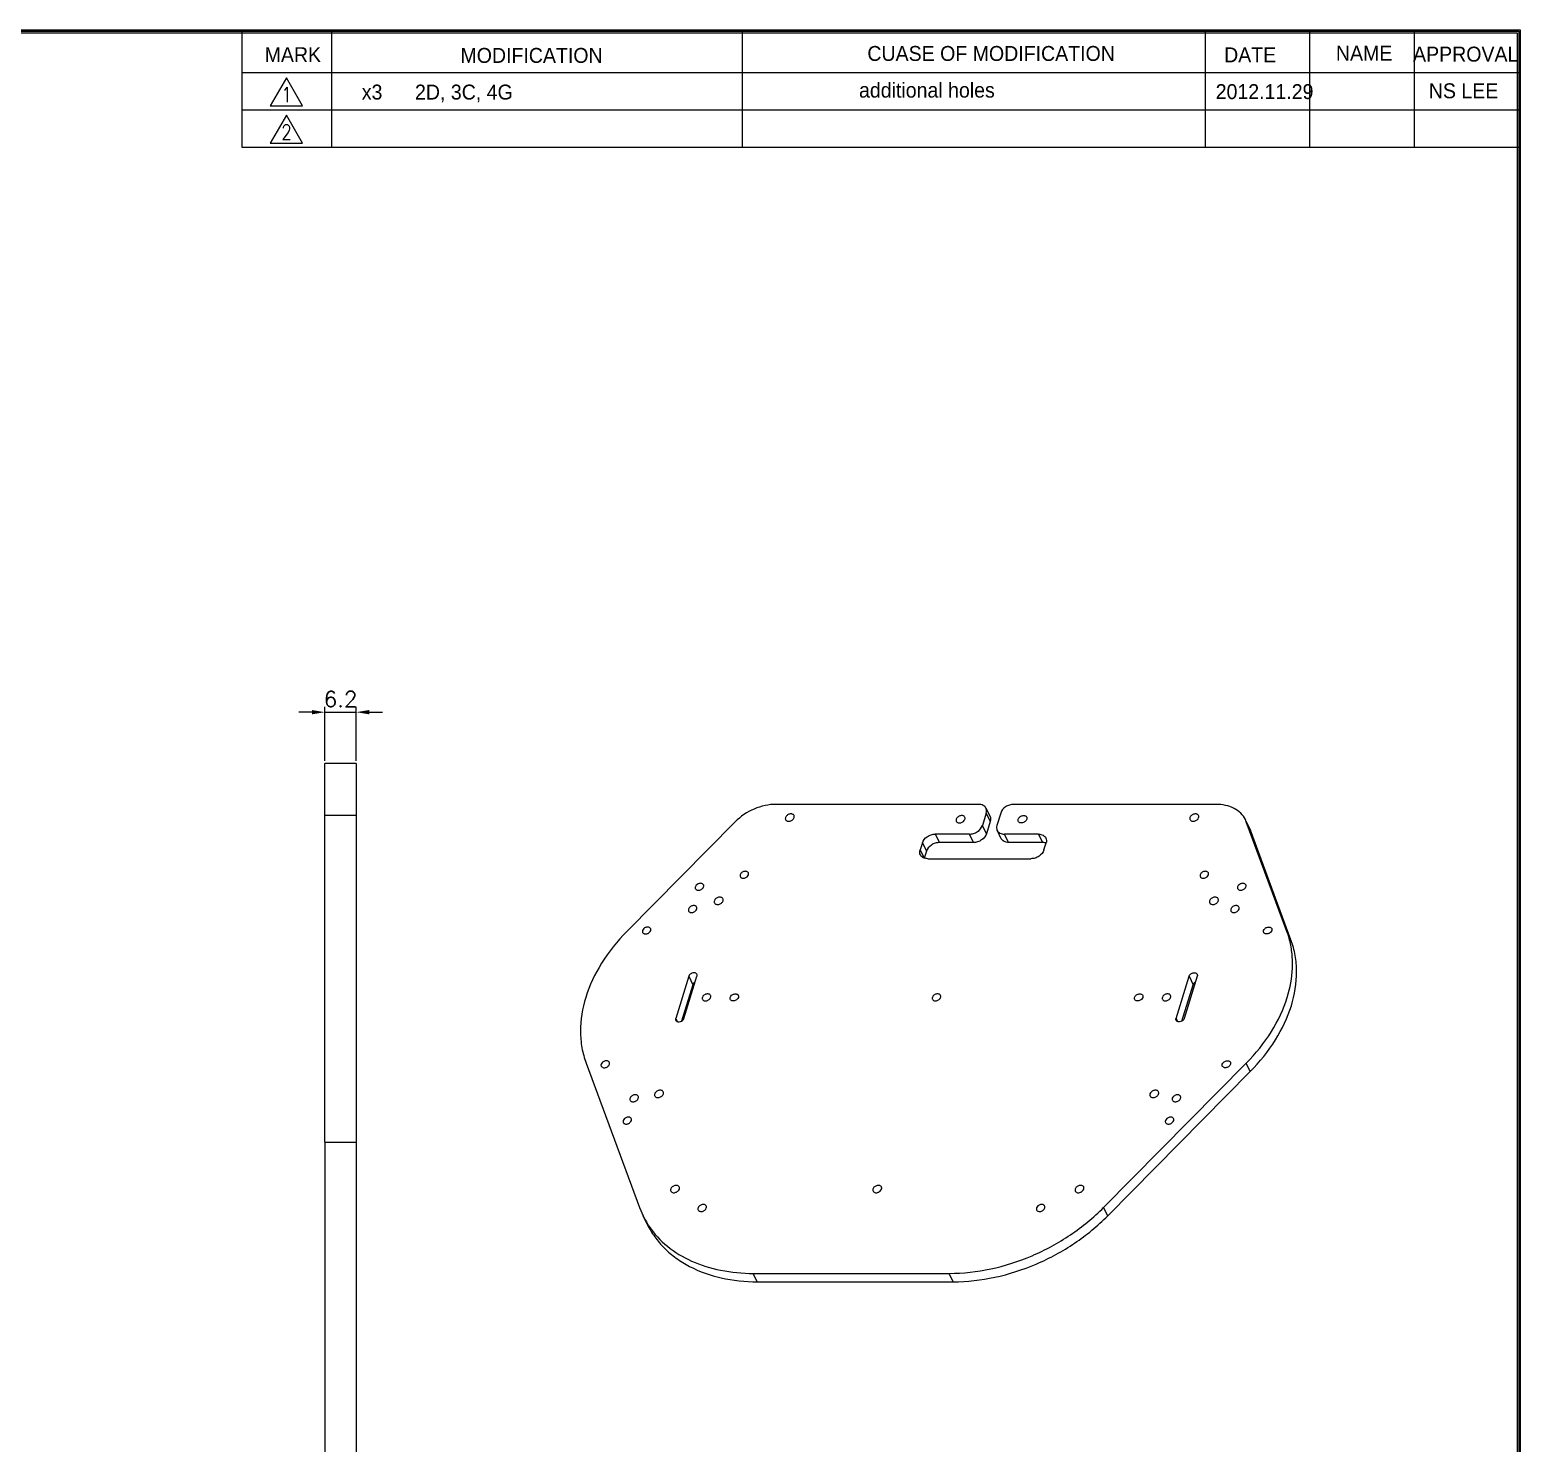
# Model space of a CAD drawing. Extents: x -656 to -102, y -687 to -309.
# Drawn here: x -301.5 to -102, y -498 to -308.7 of the extents above; entities that cross this region are included whole.
import ezdxf
from ezdxf.enums import TextEntityAlignment as Align

# ---------------------------------------------------------------- set-up
doc = ezdxf.new("R2010")
doc.units = 0
doc.header["$LTSCALE"] = 6
doc.header["$MEASUREMENT"] = 0
doc.layers.get('0').update_dxf_attribs({"linetype": 'CONTINUOUS'})
for name, color, linetype in [('02___PRT_ALL_AXES', 7, 'CONTINUOUS'), ('DEF_LAYER_ROUND_FEAT', 7, 'CONTINUOUS'), ('DIM', 5, 'CONTINUOUS'), ('FOM', 3, 'CONTINUOUS')]:
    doc.layers.add(name, color=color, linetype=linetype)
doc.styles.add('F', font='romans', dxfattribs={"width": 0.8, "bigfont": 'hl'})
doc.styles.add('GHS', font='romans', dxfattribs={"bigfont": 'ghs'})

msp = doc.modelspace()

# ---------------------------------------------------------------- linework, layer by layer
at = {"color": 7, "linetype": 'Continuous'}
for p, q in [((-174.48, -412.44), (-201.57, -412.44)), ((-173.49, -412.95), (-172.94, -414.07)), ((-142.69, -412.44), (-169.78, -412.44)), ((-173.46, -413.61), (-173.97, -415.26)), ((-173.46, -413.61), (-172.91, -414.73)), ((-172.91, -414.73), (-173.42, -416.38)), ((-171.52, -413.61), (-172.03, -415.26)), ((-180.27, -416.43), (-179.72, -417.55)), ((-175.71, -416.43), (-180.27, -416.43)), ((-175.16, -417.55), (-175.71, -416.43)), ((-173.42, -416.38), (-173.97, -415.26)), ((-171.45, -417.04), (-172, -415.92)), ((-170.46, -417.55), (-171.01, -416.43)), ((-166.45, -416.43), (-171.01, -416.43)), ((-166.45, -416.43), (-165.91, -417.55)), ((-182.01, -417.61), (-182.31, -418.55)), ((-182.31, -418.55), (-181.78, -419.63)), ((-182.01, -417.61), (-181.47, -418.73)), ((-181.47, -418.73), (-181.75, -419.64)), ((-175.16, -417.55), (-179.72, -417.55)), ((-165.91, -417.55), (-170.46, -417.55)), ((-165.73, -418.55), (-165.44, -417.61)), ((-181.29, -419.72), (-167.47, -419.72)), ((-213.29, -435.47), (-215.04, -441.11)), ((-212.74, -436.59), (-214.25, -441.47)), ((-213.93, -441.11), (-212.19, -435.47)), ((-213.29, -435.47), (-212.74, -436.59)), ((-148.04, -441.11), (-146.3, -435.47)), ((-147.26, -441.47), (-145.75, -436.59)), ((-145.2, -435.47), (-146.94, -441.11)), ((-146.3, -435.47), (-145.75, -436.59)), ((-215.04, -441.11), (-214.82, -441.54)), ((-148.04, -441.11), (-147.83, -441.54))]:
    msp.add_line(p, q, dxfattribs=at)
for centre, radius, start, end in [((-165.84, -418.74), 1.18, 70.303, 73.2198), ((-214.74, -441.23), 0.318, 206.2238, 220.9543), ((-147.75, -441.23), 0.318, 206.2238, 220.9543)]:
    msp.add_arc(centre, radius, start, end, dxfattribs=at)
for points, knots in [([(-173.49, -412.95), (-173.53, -412.87), (-173.64, -412.72), (-173.96, -412.5), (-174.27, -412.44), (-174.48, -412.44)], [0, 0, 0, 0, 0.22773, 0.466782, 1, 1, 1, 1]), ([(-173.46, -413.61), (-173.42, -413.5), (-173.39, -413.27), (-173.45, -413.05), (-173.49, -412.95)], [0, 0, 0, 0, 0.517359, 1, 1, 1, 1]), ([(-169.78, -412.44), (-169.97, -412.44), (-170.35, -412.51), (-171.02, -412.82), (-171.42, -413.28), (-171.52, -413.61)], [0, 0, 0, 0, 0.254925, 0.51963, 1, 1, 1, 1]), ([(-172.94, -414.07), (-172.9, -414.17), (-172.84, -414.39), (-172.87, -414.62), (-172.91, -414.73)], [0, 0, 0, 0, 0.482641, 1, 1, 1, 1]), ([(-182.01, -417.61), (-181.91, -417.27), (-181.51, -416.82), (-180.84, -416.5), (-180.46, -416.43), (-180.27, -416.43)], [0, 0, 0, 0, 0.48037, 0.745075, 1, 1, 1, 1]), ([(-175.71, -416.43), (-175.52, -416.43), (-175.14, -416.37), (-174.47, -416.05), (-174.07, -415.6), (-173.97, -415.26)], [0, 0, 0, 0, 0.254925, 0.51963, 1, 1, 1, 1]), ([(-173.42, -416.38), (-173.52, -416.72), (-173.92, -417.17), (-174.59, -417.49), (-174.97, -417.55), (-175.16, -417.55)], [0, 0, 0, 0, 0.48037, 0.745075, 1, 1, 1, 1]), ([(-172.03, -415.26), (-172.07, -415.37), (-172.1, -415.6), (-172.04, -415.82), (-172, -415.92)], [0, 0, 0, 0, 0.517359, 1, 1, 1, 1]), ([(-172, -415.92), (-171.96, -416), (-171.85, -416.15), (-171.53, -416.37), (-171.22, -416.43), (-171.01, -416.43)], [0, 0, 0, 0, 0.22773, 0.466782, 1, 1, 1, 1]), ([(-170.46, -417.55), (-170.67, -417.55), (-170.98, -417.49), (-171.3, -417.27), (-171.41, -417.12), (-171.45, -417.04)], [0, 0, 0, 0, 0.533218, 0.77227, 1, 1, 1, 1]), ([(-166.45, -416.43), (-166.25, -416.43), (-165.94, -416.49), (-165.62, -416.72), (-165.51, -416.87), (-165.47, -416.95)], [0, 0, 0, 0, 0.533218, 0.77227, 1, 1, 1, 1]), ([(-165.47, -416.95), (-165.42, -417.04), (-165.37, -417.27), (-165.4, -417.5), (-165.44, -417.61)], [0, 0, 0, 0, 0.482641, 1, 1, 1, 1]), ([(-182.27, -419.21), (-182.32, -419.11), (-182.37, -418.89), (-182.34, -418.66), (-182.31, -418.55)], [0, 0, 0, 0, 0.482641, 1, 1, 1, 1]), ([(-179.72, -417.55), (-179.91, -417.55), (-180.29, -417.62), (-180.96, -417.94), (-181.36, -418.39), (-181.47, -418.73)], [0, 0, 0, 0, 0.254925, 0.51963, 1, 1, 1, 1]), ([(-165.73, -418.55), (-165.83, -418.89), (-166.23, -419.34), (-166.9, -419.66), (-167.28, -419.72), (-167.47, -419.72)], [0, 0, 0, 0, 0.48037, 0.745075, 1, 1, 1, 1]), ([(-165.5, -417.61), (-165.53, -417.6), (-165.66, -417.57), (-165.8, -417.55), (-165.91, -417.55)], [0, 0, 0, 0, 0.241546, 1, 1, 1, 1]), ([(-181.29, -419.72), (-181.49, -419.72), (-181.8, -419.66), (-182.12, -419.44), (-182.23, -419.29), (-182.27, -419.21)], [0, 0, 0, 0, 0.533218, 0.77227, 1, 1, 1, 1]), ([(-212.2, -435.2), (-212.22, -435.16), (-212.28, -435.08), (-212.42, -435.01), (-212.59, -434.99), (-212.83, -435.02), (-213.11, -435.16), (-213.26, -435.36), (-213.29, -435.47)], [0, 0, 0, 0, 0.102614, 0.21351, 0.336532, 0.470448, 0.748153, 1, 1, 1, 1]), ([(-146.3, -435.47), (-146.27, -435.36), (-146.12, -435.16), (-145.84, -435.02), (-145.6, -434.99), (-145.43, -435.01), (-145.29, -435.08), (-145.23, -435.16), (-145.21, -435.2)], [0, 0, 0, 0, 0.251847, 0.529552, 0.663468, 0.78649, 0.897386, 1, 1, 1, 1]), ([(-212.43, -436.22), (-212.46, -436.24), (-212.6, -436.33), (-212.71, -436.47), (-212.74, -436.59)], [0, 0, 0, 0, 0.26936, 1, 1, 1, 1]), ([(-212.19, -435.47), (-212.17, -435.42), (-212.16, -435.33), (-212.18, -435.24), (-212.2, -435.2)], [0, 0, 0, 0, 0.516994, 1, 1, 1, 1]), ([(-145.75, -436.59), (-145.74, -436.55), (-145.67, -436.4), (-145.54, -436.28), (-145.43, -436.22)], [0, 0, 0, 0, 0.230657, 1, 1, 1, 1]), ([(-145.21, -435.2), (-145.19, -435.24), (-145.17, -435.33), (-145.18, -435.42), (-145.2, -435.47)], [0, 0, 0, 0, 0.483006, 1, 1, 1, 1]), ([(-215.04, -441.11), (-215.05, -441.15), (-215.06, -441.24), (-215.04, -441.33), (-215.02, -441.37)], [0, 0, 0, 0, 0.516994, 1, 1, 1, 1]), ([(-214.98, -441.44), (-214.92, -441.51), (-214.72, -441.6), (-214.39, -441.56), (-214.1, -441.4), (-213.96, -441.21), (-213.93, -441.11)], [0, 0, 0, 0, 0.217474, 0.477242, 0.752013, 1, 1, 1, 1]), ([(-148.03, -441.37), (-148.05, -441.33), (-148.07, -441.24), (-148.06, -441.15), (-148.04, -441.11)], [0, 0, 0, 0, 0.483006, 1, 1, 1, 1]), ([(-146.94, -441.11), (-146.97, -441.21), (-147.11, -441.4), (-147.4, -441.56), (-147.73, -441.6), (-147.93, -441.51), (-147.99, -441.44)], [0, 0, 0, 0, 0.247987, 0.522758, 0.782526, 1, 1, 1, 1])]:
    msp.add_open_spline(points, degree=3, knots=knots, dxfattribs=at)
at = {"layer": '02___PRT_ALL_AXES', "color": 7, "linetype": 'Continuous'}
for p, q in [((-132.65, -430.59), (-133.2, -429.48)), ((-227.04, -447.1), (-219.89, -466.43)), ((-157.74, -466.43), (-138.64, -447.1)), ((-157.19, -467.55), (-138.09, -448.22)), ((-138.09, -448.22), (-138.64, -447.1)), ((-262.01, -457.7), (-262.01, -594.04)), ((-262.01, -457.7), (-257.81, -457.7)), ((-257.81, -457.7), (-257.81, -594.04)), ((-219.89, -466.43), (-219.41, -467.54)), ((-157.19, -467.55), (-157.74, -466.43)), ((-218.87, -468.65), (-219.41, -467.53)), ((-204.11, -476.37), (-204.66, -475.25)), ((-204.66, -475.25), (-178.41, -475.25)), ((-204.11, -476.37), (-177.86, -476.37)), ((-177.86, -476.37), (-178.41, -475.25))]:
    msp.add_line(p, q, dxfattribs=at)
for centre, radius, start, end in [((-144.39, -433.61), 11.94, 14.4683, 20.2748), ((-208.85, -462.35), 11.77, 206.1741, 212.2268), ((-208.8, -462.32), 11.82, 212.2266, 214.1181)]:
    msp.add_arc(centre, radius, start, end, dxfattribs=at)
for points, knots in [([(-200.34, -414.22), (-200.35, -414.26), (-200.37, -414.36), (-200.34, -414.45), (-200.32, -414.49)], [0, 0, 0, 0, 0.516994, 1, 1, 1, 1]), ([(-199.19, -413.94), (-199.21, -413.89), (-199.28, -413.81), (-199.42, -413.74), (-199.6, -413.71), (-199.85, -413.75), (-200.14, -413.89), (-200.3, -414.1), (-200.34, -414.22)], [0, 0, 0, 0, 0.102614, 0.21351, 0.336532, 0.470448, 0.748153, 1, 1, 1, 1]), ([(-200.32, -414.49), (-200.3, -414.54), (-200.23, -414.62), (-200.09, -414.69), (-199.91, -414.72), (-199.66, -414.69), (-199.37, -414.54), (-199.21, -414.33), (-199.18, -414.22)], [0, 0, 0, 0, 0.102614, 0.21351, 0.336532, 0.470448, 0.748153, 1, 1, 1, 1]), ([(-199.18, -414.22), (-199.16, -414.17), (-199.15, -414.07), (-199.17, -413.98), (-199.19, -413.94)], [0, 0, 0, 0, 0.516994, 1, 1, 1, 1]), ([(-177.47, -414.44), (-177.48, -414.48), (-177.5, -414.58), (-177.48, -414.67), (-177.46, -414.71)], [0, 0, 0, 0, 0.516994, 1, 1, 1, 1]), ([(-176.32, -414.16), (-176.35, -414.11), (-176.41, -414.03), (-176.56, -413.96), (-176.73, -413.93), (-176.98, -413.97), (-177.27, -414.11), (-177.43, -414.32), (-177.47, -414.44)], [0, 0, 0, 0, 0.102614, 0.21351, 0.336532, 0.470448, 0.748153, 1, 1, 1, 1]), ([(-177.46, -414.71), (-177.43, -414.76), (-177.37, -414.84), (-177.22, -414.91), (-177.05, -414.94), (-176.8, -414.91), (-176.51, -414.76), (-176.34, -414.55), (-176.31, -414.44)], [0, 0, 0, 0, 0.102614, 0.21351, 0.336532, 0.470448, 0.748153, 1, 1, 1, 1]), ([(-176.31, -414.44), (-176.3, -414.39), (-176.28, -414.29), (-176.3, -414.2), (-176.32, -414.16)], [0, 0, 0, 0, 0.516994, 1, 1, 1, 1]), ([(-169.17, -414.71), (-169.19, -414.67), (-169.21, -414.58), (-169.19, -414.48), (-169.18, -414.44)], [0, 0, 0, 0, 0.483006, 1, 1, 1, 1]), ([(-169.18, -414.44), (-169.15, -414.32), (-168.98, -414.11), (-168.69, -413.97), (-168.44, -413.93), (-168.27, -413.96), (-168.12, -414.03), (-168.06, -414.11), (-168.03, -414.16)], [0, 0, 0, 0, 0.251847, 0.529552, 0.663468, 0.78649, 0.897386, 1, 1, 1, 1]), ([(-168.02, -414.44), (-168.06, -414.55), (-168.22, -414.76), (-168.51, -414.91), (-168.76, -414.94), (-168.93, -414.91), (-169.08, -414.84), (-169.14, -414.76), (-169.17, -414.71)], [0, 0, 0, 0, 0.251847, 0.529552, 0.663468, 0.78649, 0.897386, 1, 1, 1, 1]), ([(-168.03, -414.16), (-168.01, -414.2), (-167.99, -414.29), (-168.01, -414.39), (-168.02, -414.44)], [0, 0, 0, 0, 0.483006, 1, 1, 1, 1]), ([(-146.18, -414.22), (-146.19, -414.26), (-146.21, -414.36), (-146.18, -414.45), (-146.16, -414.49)], [0, 0, 0, 0, 0.516994, 1, 1, 1, 1]), ([(-145.03, -413.94), (-145.05, -413.89), (-145.12, -413.81), (-145.26, -413.74), (-145.44, -413.71), (-145.69, -413.75), (-145.98, -413.89), (-146.14, -414.1), (-146.18, -414.22)], [0, 0, 0, 0, 0.102614, 0.21351, 0.336532, 0.470448, 0.748153, 1, 1, 1, 1]), ([(-146.16, -414.49), (-146.14, -414.54), (-146.08, -414.62), (-145.93, -414.69), (-145.76, -414.72), (-145.5, -414.69), (-145.21, -414.54), (-145.05, -414.33), (-145.02, -414.22)], [0, 0, 0, 0, 0.102614, 0.21351, 0.336532, 0.470448, 0.748153, 1, 1, 1, 1]), ([(-145.02, -414.22), (-145, -414.17), (-144.99, -414.07), (-145.01, -413.98), (-145.03, -413.94)], [0, 0, 0, 0, 0.516994, 1, 1, 1, 1]), ([(-211.31, -423.22), (-211.33, -423.18), (-211.39, -423.1), (-211.53, -423.03), (-211.7, -423.01), (-211.94, -423.04), (-212.21, -423.17), (-212.37, -423.37), (-212.4, -423.48)], [0, 0, 0, 0, 0.102614, 0.21351, 0.336532, 0.470448, 0.748153, 1, 1, 1, 1]), ([(-206.39, -421.87), (-206.41, -421.92), (-206.42, -422.01), (-206.4, -422.1), (-206.38, -422.14)], [0, 0, 0, 0, 0.516994, 1, 1, 1, 1]), ([(-205.3, -421.61), (-205.32, -421.57), (-205.39, -421.49), (-205.52, -421.42), (-205.69, -421.4), (-205.93, -421.43), (-206.21, -421.56), (-206.36, -421.77), (-206.39, -421.87)], [0, 0, 0, 0, 0.102614, 0.21351, 0.336532, 0.470448, 0.748153, 1, 1, 1, 1]), ([(-206.38, -422.14), (-206.36, -422.18), (-206.3, -422.26), (-206.16, -422.33), (-205.99, -422.35), (-205.75, -422.32), (-205.47, -422.18), (-205.32, -421.98), (-205.29, -421.87)], [0, 0, 0, 0, 0.102614, 0.21351, 0.336532, 0.470448, 0.748153, 1, 1, 1, 1]), ([(-205.29, -421.87), (-205.27, -421.83), (-205.26, -421.74), (-205.28, -421.65), (-205.3, -421.61)], [0, 0, 0, 0, 0.516994, 1, 1, 1, 1]), ([(-144.8, -421.87), (-144.81, -421.92), (-144.83, -422.01), (-144.8, -422.1), (-144.78, -422.14)], [0, 0, 0, 0, 0.516994, 1, 1, 1, 1]), ([(-143.71, -421.61), (-143.73, -421.57), (-143.79, -421.49), (-143.93, -421.42), (-144.1, -421.4), (-144.34, -421.43), (-144.61, -421.56), (-144.77, -421.77), (-144.8, -421.87)], [0, 0, 0, 0, 0.102614, 0.21351, 0.336532, 0.470448, 0.748153, 1, 1, 1, 1]), ([(-144.78, -422.14), (-144.76, -422.18), (-144.7, -422.26), (-144.56, -422.33), (-144.4, -422.35), (-144.16, -422.32), (-143.88, -422.18), (-143.73, -421.98), (-143.69, -421.87)], [0, 0, 0, 0, 0.102614, 0.21351, 0.336532, 0.470448, 0.748153, 1, 1, 1, 1]), ([(-143.69, -421.87), (-143.68, -421.83), (-143.67, -421.74), (-143.69, -421.65), (-143.71, -421.61)], [0, 0, 0, 0, 0.516994, 1, 1, 1, 1]), ([(-138.69, -423.22), (-138.71, -423.18), (-138.78, -423.1), (-138.92, -423.03), (-139.08, -423.01), (-139.32, -423.04), (-139.6, -423.17), (-139.75, -423.37), (-139.79, -423.48)], [0, 0, 0, 0, 0.102614, 0.21351, 0.336532, 0.470448, 0.748153, 1, 1, 1, 1]), ([(-212.4, -423.48), (-212.42, -423.53), (-212.43, -423.62), (-212.41, -423.71), (-212.39, -423.75)], [0, 0, 0, 0, 0.516994, 1, 1, 1, 1]), ([(-212.39, -423.75), (-212.37, -423.79), (-212.3, -423.87), (-212.17, -423.94), (-212, -423.96), (-211.76, -423.93), (-211.48, -423.79), (-211.33, -423.59), (-211.3, -423.48)], [0, 0, 0, 0, 0.102614, 0.21351, 0.336532, 0.470448, 0.748153, 1, 1, 1, 1]), ([(-211.3, -423.48), (-211.28, -423.44), (-211.27, -423.35), (-211.29, -423.26), (-211.31, -423.22)], [0, 0, 0, 0, 0.516994, 1, 1, 1, 1]), ([(-208.71, -425.09), (-208.74, -425.04), (-208.8, -424.96), (-208.95, -424.89), (-209.12, -424.86), (-209.37, -424.89), (-209.66, -425.04), (-209.83, -425.25), (-209.86, -425.36)], [0, 0, 0, 0, 0.102614, 0.21351, 0.336532, 0.470448, 0.748153, 1, 1, 1, 1]), ([(-208.7, -425.36), (-208.69, -425.32), (-208.67, -425.22), (-208.69, -425.13), (-208.71, -425.09)], [0, 0, 0, 0, 0.516994, 1, 1, 1, 1]), ([(-142.4, -425.09), (-142.42, -425.04), (-142.49, -424.96), (-142.63, -424.89), (-142.81, -424.86), (-143.06, -424.89), (-143.35, -425.04), (-143.51, -425.25), (-143.54, -425.36)], [0, 0, 0, 0, 0.102614, 0.21351, 0.336532, 0.470448, 0.748153, 1, 1, 1, 1]), ([(-142.38, -425.36), (-142.37, -425.32), (-142.35, -425.22), (-142.38, -425.13), (-142.4, -425.09)], [0, 0, 0, 0, 0.516994, 1, 1, 1, 1]), ([(-139.79, -423.48), (-139.8, -423.53), (-139.81, -423.62), (-139.79, -423.71), (-139.77, -423.75)], [0, 0, 0, 0, 0.516994, 1, 1, 1, 1]), ([(-139.77, -423.75), (-139.75, -423.79), (-139.69, -423.87), (-139.55, -423.94), (-139.38, -423.96), (-139.14, -423.93), (-138.87, -423.79), (-138.71, -423.59), (-138.68, -423.48)], [0, 0, 0, 0, 0.102614, 0.21351, 0.336532, 0.470448, 0.748153, 1, 1, 1, 1]), ([(-138.68, -423.48), (-138.67, -423.44), (-138.65, -423.35), (-138.67, -423.26), (-138.69, -423.22)], [0, 0, 0, 0, 0.516994, 1, 1, 1, 1]), ([(-213.32, -426.47), (-213.34, -426.51), (-213.35, -426.6), (-213.33, -426.69), (-213.31, -426.73)], [0, 0, 0, 0, 0.516994, 1, 1, 1, 1]), ([(-212.23, -426.2), (-212.25, -426.16), (-212.32, -426.08), (-212.45, -426.01), (-212.62, -425.99), (-212.86, -426.02), (-213.14, -426.16), (-213.29, -426.36), (-213.32, -426.47)], [0, 0, 0, 0, 0.102614, 0.21351, 0.336532, 0.470448, 0.748153, 1, 1, 1, 1]), ([(-213.31, -426.73), (-213.29, -426.77), (-213.23, -426.85), (-213.09, -426.92), (-212.92, -426.95), (-212.68, -426.92), (-212.41, -426.78), (-212.25, -426.58), (-212.22, -426.47)], [0, 0, 0, 0, 0.102614, 0.21351, 0.336532, 0.470448, 0.748153, 1, 1, 1, 1]), ([(-212.22, -426.47), (-212.21, -426.42), (-212.19, -426.33), (-212.21, -426.24), (-212.23, -426.2)], [0, 0, 0, 0, 0.516994, 1, 1, 1, 1]), ([(-209.86, -425.36), (-209.87, -425.41), (-209.89, -425.51), (-209.87, -425.6), (-209.85, -425.64)], [0, 0, 0, 0, 0.516994, 1, 1, 1, 1]), ([(-209.85, -425.64), (-209.82, -425.68), (-209.76, -425.77), (-209.61, -425.84), (-209.44, -425.86), (-209.19, -425.83), (-208.9, -425.69), (-208.73, -425.48), (-208.7, -425.36)], [0, 0, 0, 0, 0.102614, 0.21351, 0.336532, 0.470448, 0.748153, 1, 1, 1, 1]), ([(-143.54, -425.36), (-143.56, -425.41), (-143.57, -425.51), (-143.55, -425.6), (-143.53, -425.64)], [0, 0, 0, 0, 0.516994, 1, 1, 1, 1]), ([(-143.53, -425.64), (-143.51, -425.68), (-143.44, -425.77), (-143.3, -425.84), (-143.12, -425.86), (-142.87, -425.83), (-142.58, -425.69), (-142.42, -425.48), (-142.38, -425.36)], [0, 0, 0, 0, 0.102614, 0.21351, 0.336532, 0.470448, 0.748153, 1, 1, 1, 1]), ([(-140.71, -426.47), (-140.72, -426.51), (-140.73, -426.6), (-140.71, -426.69), (-140.69, -426.73)], [0, 0, 0, 0, 0.516994, 1, 1, 1, 1]), ([(-139.62, -426.2), (-139.64, -426.16), (-139.7, -426.08), (-139.84, -426.01), (-140, -425.99), (-140.25, -426.02), (-140.52, -426.16), (-140.67, -426.36), (-140.71, -426.47)], [0, 0, 0, 0, 0.102614, 0.21351, 0.336532, 0.470448, 0.748153, 1, 1, 1, 1]), ([(-140.69, -426.73), (-140.67, -426.77), (-140.61, -426.85), (-140.47, -426.92), (-140.31, -426.95), (-140.06, -426.92), (-139.79, -426.78), (-139.64, -426.58), (-139.6, -426.47)], [0, 0, 0, 0, 0.102614, 0.21351, 0.336532, 0.470448, 0.748153, 1, 1, 1, 1]), ([(-139.6, -426.47), (-139.59, -426.42), (-139.57, -426.33), (-139.6, -426.24), (-139.62, -426.2)], [0, 0, 0, 0, 0.516994, 1, 1, 1, 1]), ([(-218.4, -429.07), (-218.42, -429.03), (-218.48, -428.95), (-218.62, -428.88), (-218.78, -428.86), (-219.03, -428.89), (-219.3, -429.02), (-219.45, -429.23), (-219.49, -429.33)], [0, 0, 0, 0, 0.102614, 0.21351, 0.336532, 0.470448, 0.748153, 1, 1, 1, 1]), ([(-218.38, -429.33), (-218.37, -429.29), (-218.36, -429.2), (-218.38, -429.11), (-218.4, -429.07)], [0, 0, 0, 0, 0.516994, 1, 1, 1, 1]), ([(-136.32, -429.33), (-136.28, -429.23), (-136.13, -429.02), (-135.85, -428.89), (-135.61, -428.86), (-135.45, -428.88), (-135.31, -428.95), (-135.24, -429.03), (-135.22, -429.07)], [0, 0, 0, 0, 0.251847, 0.529552, 0.663468, 0.78649, 0.897386, 1, 1, 1, 1]), ([(-135.22, -429.07), (-135.21, -429.11), (-135.18, -429.2), (-135.2, -429.29), (-135.21, -429.33)], [0, 0, 0, 0, 0.483006, 1, 1, 1, 1]), ([(-221.59, -429.48), (-222.86, -430.76), (-225.08, -433.5), (-226.6, -436.69), (-227.09, -438.29)], [0, 0, 0, 0, 0.519347, 1, 1, 1, 1]), ([(-219.49, -429.33), (-219.5, -429.38), (-219.51, -429.47), (-219.49, -429.56), (-219.47, -429.6)], [0, 0, 0, 0, 0.516994, 1, 1, 1, 1]), ([(-219.47, -429.6), (-219.45, -429.64), (-219.39, -429.72), (-219.25, -429.79), (-219.09, -429.81), (-218.84, -429.78), (-218.57, -429.64), (-218.42, -429.44), (-218.38, -429.33)], [0, 0, 0, 0, 0.102614, 0.21351, 0.336532, 0.470448, 0.748153, 1, 1, 1, 1]), ([(-136.3, -429.6), (-136.32, -429.56), (-136.34, -429.47), (-136.33, -429.38), (-136.32, -429.33)], [0, 0, 0, 0, 0.483006, 1, 1, 1, 1]), ([(-135.21, -429.33), (-135.24, -429.44), (-135.4, -429.64), (-135.67, -429.78), (-135.91, -429.81), (-136.08, -429.79), (-136.22, -429.72), (-136.28, -429.64), (-136.3, -429.6)], [0, 0, 0, 0, 0.251847, 0.529552, 0.663468, 0.78649, 0.897386, 1, 1, 1, 1]), ([(-133.14, -438.29), (-132.75, -437.02), (-132.39, -435.06), (-132.46, -432.47), (-132.68, -431.23), (-132.83, -430.63)], [0, 0, 0, 0, 0.514702, 0.760235, 1, 1, 1, 1]), ([(-132.59, -439.41), (-132.14, -437.94), (-131.76, -435.65), (-132.02, -432.67), (-132.4, -431.26), (-132.65, -430.59)], [0, 0, 0, 0, 0.515727, 0.760672, 1, 1, 1, 1]), ([(-227.09, -438.29), (-227.54, -439.76), (-227.92, -442.04), (-227.66, -445.03), (-227.28, -446.43), (-227.04, -447.1)], [0, 0, 0, 0, 0.515727, 0.760672, 1, 1, 1, 1]), ([(-211.47, -438.29), (-211.48, -438.33), (-211.49, -438.42), (-211.47, -438.51), (-211.45, -438.55)], [0, 0, 0, 0, 0.516994, 1, 1, 1, 1]), ([(-210.37, -438.02), (-210.39, -437.98), (-210.46, -437.9), (-210.6, -437.83), (-210.76, -437.81), (-211, -437.84), (-211.28, -437.98), (-211.43, -438.18), (-211.47, -438.29)], [0, 0, 0, 0, 0.102614, 0.21351, 0.336532, 0.470448, 0.748153, 1, 1, 1, 1]), ([(-211.45, -438.55), (-211.43, -438.59), (-211.37, -438.67), (-211.23, -438.74), (-211.06, -438.77), (-210.82, -438.74), (-210.55, -438.6), (-210.39, -438.4), (-210.36, -438.29)], [0, 0, 0, 0, 0.102614, 0.21351, 0.336532, 0.470448, 0.748153, 1, 1, 1, 1]), ([(-210.36, -438.29), (-210.35, -438.24), (-210.33, -438.15), (-210.36, -438.06), (-210.37, -438.02)], [0, 0, 0, 0, 0.516994, 1, 1, 1, 1]), ([(-207.73, -438.55), (-207.75, -438.51), (-207.77, -438.42), (-207.76, -438.33), (-207.75, -438.29)], [0, 0, 0, 0, 0.483006, 1, 1, 1, 1]), ([(-207.75, -438.29), (-207.71, -438.18), (-207.56, -437.98), (-207.28, -437.84), (-207.04, -437.81), (-206.88, -437.83), (-206.74, -437.9), (-206.67, -437.98), (-206.65, -438.02)], [0, 0, 0, 0, 0.251847, 0.529552, 0.663468, 0.78649, 0.897386, 1, 1, 1, 1]), ([(-206.64, -438.29), (-206.67, -438.4), (-206.83, -438.6), (-207.1, -438.74), (-207.34, -438.77), (-207.51, -438.74), (-207.65, -438.67), (-207.71, -438.59), (-207.73, -438.55)], [0, 0, 0, 0, 0.251847, 0.529552, 0.663468, 0.78649, 0.897386, 1, 1, 1, 1]), ([(-206.65, -438.02), (-206.64, -438.06), (-206.61, -438.15), (-206.63, -438.24), (-206.64, -438.29)], [0, 0, 0, 0, 0.483006, 1, 1, 1, 1]), ([(-180.67, -438.29), (-180.68, -438.33), (-180.7, -438.42), (-180.67, -438.51), (-180.65, -438.55)], [0, 0, 0, 0, 0.516994, 1, 1, 1, 1]), ([(-179.58, -438.02), (-179.6, -437.98), (-179.66, -437.9), (-179.8, -437.83), (-179.97, -437.81), (-180.21, -437.84), (-180.48, -437.98), (-180.64, -438.18), (-180.67, -438.29)], [0, 0, 0, 0, 0.102614, 0.21351, 0.336532, 0.470448, 0.748153, 1, 1, 1, 1]), ([(-180.65, -438.55), (-180.63, -438.59), (-180.57, -438.67), (-180.43, -438.74), (-180.27, -438.77), (-180.03, -438.74), (-179.75, -438.6), (-179.6, -438.4), (-179.56, -438.29)], [0, 0, 0, 0, 0.102614, 0.21351, 0.336532, 0.470448, 0.748153, 1, 1, 1, 1]), ([(-179.56, -438.29), (-179.55, -438.24), (-179.54, -438.15), (-179.56, -438.06), (-179.58, -438.02)], [0, 0, 0, 0, 0.516994, 1, 1, 1, 1]), ([(-153.58, -438.55), (-153.6, -438.51), (-153.62, -438.42), (-153.6, -438.33), (-153.59, -438.29)], [0, 0, 0, 0, 0.483006, 1, 1, 1, 1]), ([(-153.59, -438.29), (-153.56, -438.18), (-153.4, -437.98), (-153.13, -437.84), (-152.89, -437.81), (-152.72, -437.83), (-152.58, -437.9), (-152.52, -437.98), (-152.5, -438.02)], [0, 0, 0, 0, 0.251847, 0.529552, 0.663468, 0.78649, 0.897386, 1, 1, 1, 1]), ([(-152.49, -438.29), (-152.52, -438.4), (-152.67, -438.6), (-152.95, -438.74), (-153.19, -438.77), (-153.36, -438.74), (-153.49, -438.67), (-153.56, -438.59), (-153.58, -438.55)], [0, 0, 0, 0, 0.251847, 0.529552, 0.663468, 0.78649, 0.897386, 1, 1, 1, 1]), ([(-152.5, -438.02), (-152.48, -438.06), (-152.46, -438.15), (-152.47, -438.24), (-152.49, -438.29)], [0, 0, 0, 0, 0.483006, 1, 1, 1, 1]), ([(-149.87, -438.29), (-149.89, -438.33), (-149.9, -438.42), (-149.88, -438.51), (-149.86, -438.55)], [0, 0, 0, 0, 0.516994, 1, 1, 1, 1]), ([(-148.78, -438.02), (-148.8, -437.98), (-148.86, -437.9), (-149, -437.83), (-149.17, -437.81), (-149.41, -437.84), (-149.68, -437.98), (-149.84, -438.18), (-149.87, -438.29)], [0, 0, 0, 0, 0.102614, 0.21351, 0.336532, 0.470448, 0.748153, 1, 1, 1, 1]), ([(-149.86, -438.55), (-149.84, -438.59), (-149.77, -438.67), (-149.64, -438.74), (-149.47, -438.77), (-149.23, -438.74), (-148.95, -438.6), (-148.8, -438.4), (-148.77, -438.29)], [0, 0, 0, 0, 0.102614, 0.21351, 0.336532, 0.470448, 0.748153, 1, 1, 1, 1]), ([(-148.77, -438.29), (-148.75, -438.24), (-148.74, -438.15), (-148.76, -438.06), (-148.78, -438.02)], [0, 0, 0, 0, 0.516994, 1, 1, 1, 1]), ([(-138.64, -447.1), (-137.37, -445.81), (-135.16, -443.08), (-133.64, -439.89), (-133.14, -438.29)], [0, 0, 0, 0, 0.519347, 1, 1, 1, 1]), ([(-138.09, -448.22), (-136.82, -446.93), (-134.61, -444.2), (-133.09, -441.01), (-132.59, -439.41)], [0, 0, 0, 0, 0.519347, 1, 1, 1, 1]), ([(-223.93, -446.98), (-223.95, -446.94), (-224.01, -446.86), (-224.15, -446.79), (-224.32, -446.76), (-224.56, -446.79), (-224.83, -446.93), (-224.99, -447.13), (-225.02, -447.24)], [0, 0, 0, 0, 0.102614, 0.21351, 0.336532, 0.470448, 0.748153, 1, 1, 1, 1]), ([(-223.92, -447.24), (-223.9, -447.2), (-223.89, -447.11), (-223.91, -447.02), (-223.93, -446.98)], [0, 0, 0, 0, 0.516994, 1, 1, 1, 1]), ([(-141.85, -447.24), (-141.82, -447.13), (-141.66, -446.93), (-141.39, -446.79), (-141.15, -446.76), (-140.98, -446.79), (-140.84, -446.86), (-140.78, -446.94), (-140.76, -446.98)], [0, 0, 0, 0, 0.251847, 0.529552, 0.663468, 0.78649, 0.897386, 1, 1, 1, 1]), ([(-140.76, -446.98), (-140.74, -447.02), (-140.72, -447.11), (-140.73, -447.2), (-140.74, -447.24)], [0, 0, 0, 0, 0.483006, 1, 1, 1, 1]), ([(-225.02, -447.24), (-225.04, -447.29), (-225.05, -447.38), (-225.03, -447.47), (-225.01, -447.51)], [0, 0, 0, 0, 0.516994, 1, 1, 1, 1]), ([(-225.01, -447.51), (-224.99, -447.55), (-224.92, -447.62), (-224.79, -447.7), (-224.62, -447.72), (-224.38, -447.69), (-224.1, -447.55), (-223.95, -447.35), (-223.92, -447.24)], [0, 0, 0, 0, 0.102614, 0.21351, 0.336532, 0.470448, 0.748153, 1, 1, 1, 1]), ([(-141.84, -447.51), (-141.85, -447.47), (-141.88, -447.38), (-141.86, -447.29), (-141.85, -447.24)], [0, 0, 0, 0, 0.483006, 1, 1, 1, 1]), ([(-140.74, -447.24), (-140.78, -447.35), (-140.93, -447.55), (-141.21, -447.69), (-141.45, -447.72), (-141.61, -447.7), (-141.75, -447.62), (-141.82, -447.55), (-141.84, -447.51)], [0, 0, 0, 0, 0.251847, 0.529552, 0.663468, 0.78649, 0.897386, 1, 1, 1, 1]), ([(-216.7, -450.94), (-216.72, -450.89), (-216.79, -450.81), (-216.94, -450.74), (-217.11, -450.71), (-217.36, -450.74), (-217.65, -450.89), (-217.81, -451.1), (-217.85, -451.21)], [0, 0, 0, 0, 0.102614, 0.21351, 0.336532, 0.470448, 0.748153, 1, 1, 1, 1]), ([(-216.69, -451.21), (-216.67, -451.17), (-216.66, -451.07), (-216.68, -450.98), (-216.7, -450.94)], [0, 0, 0, 0, 0.516994, 1, 1, 1, 1]), ([(-150.39, -450.94), (-150.41, -450.89), (-150.47, -450.81), (-150.62, -450.74), (-150.79, -450.71), (-151.05, -450.74), (-151.34, -450.89), (-151.5, -451.1), (-151.53, -451.21)], [0, 0, 0, 0, 0.102614, 0.21351, 0.336532, 0.470448, 0.748153, 1, 1, 1, 1]), ([(-150.37, -451.21), (-150.36, -451.17), (-150.34, -451.07), (-150.37, -450.98), (-150.39, -450.94)], [0, 0, 0, 0, 0.516994, 1, 1, 1, 1]), ([(-221.15, -451.8), (-221.17, -451.84), (-221.18, -451.94), (-221.16, -452.03), (-221.14, -452.06)], [0, 0, 0, 0, 0.516994, 1, 1, 1, 1]), ([(-220.06, -451.54), (-220.08, -451.49), (-220.14, -451.42), (-220.28, -451.35), (-220.45, -451.32), (-220.69, -451.35), (-220.97, -451.49), (-221.12, -451.69), (-221.15, -451.8)], [0, 0, 0, 0, 0.102614, 0.21351, 0.336532, 0.470448, 0.748153, 1, 1, 1, 1]), ([(-221.14, -452.06), (-221.12, -452.11), (-221.05, -452.18), (-220.92, -452.25), (-220.75, -452.28), (-220.51, -452.25), (-220.23, -452.11), (-220.08, -451.91), (-220.05, -451.8)], [0, 0, 0, 0, 0.102614, 0.21351, 0.336532, 0.470448, 0.748153, 1, 1, 1, 1]), ([(-220.05, -451.8), (-220.03, -451.76), (-220.02, -451.67), (-220.04, -451.57), (-220.06, -451.54)], [0, 0, 0, 0, 0.516994, 1, 1, 1, 1]), ([(-217.85, -451.21), (-217.86, -451.26), (-217.88, -451.36), (-217.85, -451.45), (-217.83, -451.49)], [0, 0, 0, 0, 0.516994, 1, 1, 1, 1]), ([(-217.83, -451.49), (-217.81, -451.53), (-217.75, -451.62), (-217.6, -451.69), (-217.43, -451.71), (-217.17, -451.68), (-216.88, -451.54), (-216.72, -451.33), (-216.69, -451.21)], [0, 0, 0, 0, 0.102614, 0.21351, 0.336532, 0.470448, 0.748153, 1, 1, 1, 1]), ([(-151.53, -451.21), (-151.55, -451.26), (-151.56, -451.36), (-151.54, -451.45), (-151.52, -451.49)], [0, 0, 0, 0, 0.516994, 1, 1, 1, 1]), ([(-151.52, -451.49), (-151.5, -451.53), (-151.43, -451.62), (-151.28, -451.69), (-151.11, -451.71), (-150.86, -451.68), (-150.57, -451.54), (-150.41, -451.33), (-150.37, -451.21)], [0, 0, 0, 0, 0.102614, 0.21351, 0.336532, 0.470448, 0.748153, 1, 1, 1, 1]), ([(-148.54, -451.8), (-148.55, -451.84), (-148.56, -451.94), (-148.54, -452.03), (-148.52, -452.06)], [0, 0, 0, 0, 0.516994, 1, 1, 1, 1]), ([(-147.44, -451.54), (-147.47, -451.49), (-147.53, -451.42), (-147.67, -451.35), (-147.83, -451.32), (-148.07, -451.35), (-148.35, -451.49), (-148.5, -451.69), (-148.54, -451.8)], [0, 0, 0, 0, 0.102614, 0.21351, 0.336532, 0.470448, 0.748153, 1, 1, 1, 1]), ([(-148.52, -452.06), (-148.5, -452.11), (-148.44, -452.18), (-148.3, -452.25), (-148.13, -452.28), (-147.89, -452.25), (-147.62, -452.11), (-147.46, -451.91), (-147.43, -451.8)], [0, 0, 0, 0, 0.102614, 0.21351, 0.336532, 0.470448, 0.748153, 1, 1, 1, 1]), ([(-147.43, -451.8), (-147.42, -451.76), (-147.4, -451.67), (-147.43, -451.57), (-147.44, -451.54)], [0, 0, 0, 0, 0.516994, 1, 1, 1, 1]), ([(-222.07, -454.78), (-222.09, -454.83), (-222.1, -454.92), (-222.08, -455.01), (-222.06, -455.05)], [0, 0, 0, 0, 0.516994, 1, 1, 1, 1]), ([(-220.98, -454.52), (-221, -454.48), (-221.07, -454.4), (-221.2, -454.33), (-221.37, -454.31), (-221.61, -454.34), (-221.89, -454.48), (-222.04, -454.68), (-222.07, -454.78)], [0, 0, 0, 0, 0.102614, 0.21351, 0.336532, 0.470448, 0.748153, 1, 1, 1, 1]), ([(-222.06, -455.05), (-222.04, -455.09), (-221.98, -455.17), (-221.84, -455.24), (-221.67, -455.26), (-221.43, -455.23), (-221.16, -455.09), (-221, -454.89), (-220.97, -454.78)], [0, 0, 0, 0, 0.102614, 0.21351, 0.336532, 0.470448, 0.748153, 1, 1, 1, 1]), ([(-220.97, -454.78), (-220.96, -454.74), (-220.94, -454.65), (-220.96, -454.56), (-220.98, -454.52)], [0, 0, 0, 0, 0.516994, 1, 1, 1, 1]), ([(-149.46, -454.78), (-149.47, -454.83), (-149.49, -454.92), (-149.46, -455.01), (-149.44, -455.05)], [0, 0, 0, 0, 0.516994, 1, 1, 1, 1]), ([(-148.37, -454.52), (-148.39, -454.48), (-148.45, -454.4), (-148.59, -454.33), (-148.75, -454.31), (-149, -454.34), (-149.27, -454.48), (-149.42, -454.68), (-149.46, -454.78)], [0, 0, 0, 0, 0.102614, 0.21351, 0.336532, 0.470448, 0.748153, 1, 1, 1, 1]), ([(-149.44, -455.05), (-149.42, -455.09), (-149.36, -455.17), (-149.22, -455.24), (-149.06, -455.26), (-148.82, -455.23), (-148.54, -455.09), (-148.39, -454.89), (-148.35, -454.78)], [0, 0, 0, 0, 0.102614, 0.21351, 0.336532, 0.470448, 0.748153, 1, 1, 1, 1]), ([(-148.35, -454.78), (-148.34, -454.74), (-148.33, -454.65), (-148.35, -454.56), (-148.37, -454.52)], [0, 0, 0, 0, 0.516994, 1, 1, 1, 1]), ([(-215.71, -463.95), (-215.72, -464), (-215.74, -464.1), (-215.71, -464.19), (-215.69, -464.23)], [0, 0, 0, 0, 0.516994, 1, 1, 1, 1]), ([(-214.56, -463.68), (-214.58, -463.63), (-214.65, -463.55), (-214.79, -463.48), (-214.97, -463.45), (-215.22, -463.48), (-215.51, -463.63), (-215.67, -463.84), (-215.71, -463.95)], [0, 0, 0, 0, 0.102614, 0.21351, 0.336532, 0.470448, 0.748153, 1, 1, 1, 1]), ([(-215.69, -464.23), (-215.67, -464.28), (-215.6, -464.36), (-215.46, -464.43), (-215.29, -464.46), (-215.03, -464.42), (-214.74, -464.28), (-214.58, -464.07), (-214.55, -463.95)], [0, 0, 0, 0, 0.102614, 0.21351, 0.336532, 0.470448, 0.748153, 1, 1, 1, 1]), ([(-214.55, -463.95), (-214.53, -463.91), (-214.52, -463.81), (-214.54, -463.72), (-214.56, -463.68)], [0, 0, 0, 0, 0.516994, 1, 1, 1, 1]), ([(-188.63, -463.95), (-188.64, -464), (-188.66, -464.1), (-188.63, -464.19), (-188.61, -464.23)], [0, 0, 0, 0, 0.516994, 1, 1, 1, 1]), ([(-187.48, -463.68), (-187.5, -463.63), (-187.57, -463.55), (-187.71, -463.48), (-187.89, -463.45), (-188.14, -463.48), (-188.43, -463.63), (-188.59, -463.84), (-188.63, -463.95)], [0, 0, 0, 0, 0.102614, 0.21351, 0.336532, 0.470448, 0.748153, 1, 1, 1, 1]), ([(-188.61, -464.23), (-188.59, -464.28), (-188.53, -464.36), (-188.38, -464.43), (-188.21, -464.46), (-187.95, -464.42), (-187.66, -464.28), (-187.5, -464.07), (-187.47, -463.95)], [0, 0, 0, 0, 0.102614, 0.21351, 0.336532, 0.470448, 0.748153, 1, 1, 1, 1]), ([(-187.47, -463.95), (-187.45, -463.91), (-187.44, -463.81), (-187.46, -463.72), (-187.48, -463.68)], [0, 0, 0, 0, 0.516994, 1, 1, 1, 1]), ([(-161.55, -463.95), (-161.56, -464), (-161.58, -464.1), (-161.55, -464.19), (-161.53, -464.23)], [0, 0, 0, 0, 0.516994, 1, 1, 1, 1]), ([(-160.4, -463.68), (-160.42, -463.63), (-160.49, -463.55), (-160.64, -463.48), (-160.81, -463.45), (-161.06, -463.48), (-161.35, -463.63), (-161.51, -463.84), (-161.55, -463.95)], [0, 0, 0, 0, 0.102614, 0.21351, 0.336532, 0.470448, 0.748153, 1, 1, 1, 1]), ([(-161.53, -464.23), (-161.51, -464.28), (-161.45, -464.36), (-161.3, -464.43), (-161.13, -464.46), (-160.87, -464.42), (-160.58, -464.28), (-160.42, -464.07), (-160.39, -463.95)], [0, 0, 0, 0, 0.102614, 0.21351, 0.336532, 0.470448, 0.748153, 1, 1, 1, 1]), ([(-160.39, -463.95), (-160.37, -463.91), (-160.36, -463.81), (-160.38, -463.72), (-160.4, -463.68)], [0, 0, 0, 0, 0.516994, 1, 1, 1, 1]), ([(-212.04, -466.49), (-212.05, -466.53), (-212.07, -466.62), (-212.05, -466.71), (-212.03, -466.75)], [0, 0, 0, 0, 0.516994, 1, 1, 1, 1]), ([(-210.95, -466.22), (-210.97, -466.18), (-211.03, -466.1), (-211.17, -466.03), (-211.34, -466.01), (-211.58, -466.04), (-211.85, -466.18), (-212.01, -466.38), (-212.04, -466.49)], [0, 0, 0, 0, 0.102614, 0.21351, 0.336532, 0.470448, 0.748153, 1, 1, 1, 1]), ([(-212.03, -466.75), (-212.01, -466.79), (-211.94, -466.87), (-211.81, -466.94), (-211.64, -466.97), (-211.4, -466.94), (-211.12, -466.8), (-210.97, -466.6), (-210.94, -466.49)], [0, 0, 0, 0, 0.102614, 0.21351, 0.336532, 0.470448, 0.748153, 1, 1, 1, 1]), ([(-210.94, -466.49), (-210.92, -466.44), (-210.91, -466.35), (-210.93, -466.26), (-210.95, -466.22)], [0, 0, 0, 0, 0.516994, 1, 1, 1, 1]), ([(-178.41, -475.25), (-176.55, -475.25), (-172.74, -474.81), (-167.23, -473.05), (-162.1, -470.26), (-159.08, -467.79), (-157.74, -466.43)], [0, 0, 0, 0, 0.242697, 0.495531, 0.750704, 1, 1, 1, 1]), ([(-166.72, -466.49), (-166.74, -466.53), (-166.75, -466.62), (-166.73, -466.71), (-166.71, -466.75)], [0, 0, 0, 0, 0.516994, 1, 1, 1, 1]), ([(-165.63, -466.22), (-165.65, -466.18), (-165.72, -466.1), (-165.85, -466.03), (-166.02, -466.01), (-166.26, -466.04), (-166.54, -466.18), (-166.69, -466.38), (-166.72, -466.49)], [0, 0, 0, 0, 0.102614, 0.21351, 0.336532, 0.470448, 0.748153, 1, 1, 1, 1]), ([(-166.71, -466.75), (-166.69, -466.79), (-166.63, -466.87), (-166.49, -466.94), (-166.32, -466.97), (-166.08, -466.94), (-165.81, -466.8), (-165.65, -466.6), (-165.62, -466.49)], [0, 0, 0, 0, 0.102614, 0.21351, 0.336532, 0.470448, 0.748153, 1, 1, 1, 1]), ([(-165.62, -466.49), (-165.61, -466.44), (-165.59, -466.35), (-165.61, -466.26), (-165.63, -466.22)], [0, 0, 0, 0, 0.516994, 1, 1, 1, 1]), ([(-218.86, -468.66), (-218.57, -469.25), (-217.88, -470.39), (-216.57, -471.93), (-214.99, -473.26), (-212.52, -474.78), (-208.86, -476.06), (-205.73, -476.37), (-204.11, -476.37)], [0, 0, 0, 0, 0.112934, 0.227337, 0.344604, 0.465852, 0.722466, 1, 1, 1, 1]), ([(-218.59, -468.95), (-217.92, -469.95), (-216.21, -471.79), (-212.89, -473.78), (-208.95, -474.99), (-206.12, -475.25), (-204.66, -475.25)], [0, 0, 0, 0, 0.227156, 0.466937, 0.724195, 1, 1, 1, 1]), ([(-177.86, -476.37), (-176, -476.37), (-172.19, -475.93), (-166.68, -474.16), (-161.55, -471.38), (-158.54, -468.91), (-157.19, -467.55)], [0, 0, 0, 0, 0.242697, 0.495531, 0.750704, 1, 1, 1, 1])]:
    msp.add_open_spline(points, degree=3, knots=knots, dxfattribs=at)
at = {"layer": 'DEF_LAYER_ROUND_FEAT', "color": 7, "linetype": 'Continuous'}
for p, q in [((-262.01, -457.7), (-262.01, -406.95)), ((-257.81, -406.95), (-262.01, -406.95)), ((-257.81, -406.95), (-257.81, -457.7)), ((-257.81, -413.95), (-262.01, -413.95)), ((-207.08, -414.79), (-221.59, -429.48)), ((-138.63, -414.79), (-138.75, -414.49)), ((-138.08, -415.91), (-138.63, -414.79)), ((-133.2, -429.48), (-138.63, -414.79)), ((-138.2, -415.61), (-138.61, -414.78)), ((-138.21, -415.61), (-138.08, -415.91)), ((-132.65, -430.59), (-138.08, -415.91))]:
    msp.add_line(p, q, dxfattribs=at)
for points, knots in [([(-201.57, -412.44), (-202.58, -412.44), (-204.62, -412.9), (-206.36, -414.06), (-207.08, -414.79)], [0, 0, 0, 0, 0.495443, 1, 1, 1, 1]), ([(-138.75, -414.49), (-138.91, -414.18), (-139.34, -413.58), (-140.27, -412.92), (-141.42, -412.52), (-142.25, -412.44), (-142.69, -412.44)], [0, 0, 0, 0, 0.226912, 0.465089, 0.722068, 1, 1, 1, 1])]:
    msp.add_open_spline(points, degree=3, knots=knots, dxfattribs=at)
at = {"layer": 'DIM'}
for p, q in [((-263.76, -400.1), (-265.51, -400.1)), ((-262.01, -406.6), (-262.01, -399.4)), ((-262.01, -400.1), (-257.81, -400.1)), ((-257.81, -406.6), (-257.81, -399.4)), ((-256.06, -400.1), (-254.31, -400.1))]:
    msp.add_line(p, q, dxfattribs=at)
for points in [[(-263.76, -399.81), (-263.76, -400.39), (-262.01, -400.1)], [(-256.06, -399.81), (-256.06, -400.39), (-257.81, -400.1)]]:
    msp.add_solid(points, dxfattribs=at)
at = {"layer": 'FOM'}
msp.add_line((-273.15, -308.92), (-273.15, -324.42), dxfattribs=at)
at = {"layer": 'FOM', "color": 3}
for p, q in [((-261.15, -308.92), (-261.15, -324.42)), ((-206.15, -308.92), (-206.15, -324.42)), ((-144.15, -308.92), (-144.15, -324.42)), ((-130.15, -308.92), (-130.15, -324.42)), ((-116.15, -308.92), (-116.15, -324.42)), ((-273.15, -314.42), (-102.15, -314.42)), ((-273.15, -319.42), (-102.15, -319.42)), ((-273.15, -324.42), (-102.15, -324.42))]:
    msp.add_line(p, q, dxfattribs=at)
at = {"layer": 'FOM', "color": 7}
for points in [[(-101.95, -682.12), (-651.35, -682.12), (-651.35, -308.72), (-101.95, -308.72)], [(-102.15, -681.92), (-651.15, -681.92), (-651.15, -308.92), (-102.15, -308.92)], [(-102.35, -681.72), (-650.95, -681.72), (-650.95, -309.12), (-102.35, -309.12)]]:
    msp.add_lwpolyline(points, close=True, dxfattribs=at)
at = {"layer": 'FOM'}
for points in [[(-267.15, -315.17), (-269.32, -318.92), (-264.99, -318.92)], [(-267.15, -320.17), (-269.32, -323.92), (-264.99, -323.92)]]:
    msp.add_lwpolyline(points, close=True, dxfattribs=at)

# ---------------------------------------------------------------- texts
at = {"layer": 'DIM', "style": 'GHS'}
for s, insert, char_height, attachment_point in [('{\\fGulim|b0|i0|c129|p50;MARK}', (-270.08, -311.05), 2, 1), ('{\\fGulim|b0|i0|c129|p50;MODIFICATION }', (-243.86, -311.15), 2, 1), ('{\\fGulim|b0|i0|c129|p50;CUASE OF MODIFICATION}', (-189.37, -310.89), 2, 1), ('{\\fGulim|b0|i0|c129|p50;DATE}', (-141.6, -311.08), 2, 1), ('{\\fGulim|b0|i0|c129|p50;NAME}', (-126.63, -310.85), 2, 1), ('{\\fGulim|b0|i0|c129|p50;APPROVAL}', (-116.3, -310.98), 2, 1), ('{\\fGulim|b0|i0|c129|p50;x3      2D, 3C, 4G}', (-257.07, -316.06), 2, 1), ('{\\fGulim|b0|i0|c129|p50;additional holes}', (-190.49, -315.8), 2, 1), ('{\\fGulim|b0|i0|c129|p50;2012.11.29}', (-142.73, -316), 2, 1), ('{\\fGulim|b0|i0|c129|p50;NS LEE}', (-114.19, -315.89), 2, 1), ('\\A1;6{\\Fromans,ghs|c129;.2}', (-259.91, -398.35), 2.1, 5)]:
    msp.add_mtext(s, dxfattribs=dict(at, insert=insert, char_height=char_height, attachment_point=attachment_point))
at = {"layer": 'FOM', "style": 'F', "width": 0.8}
for s, p in [('1', (-267.15, -317.42)), ('2', (-267.15, -322.42))]:
    msp.add_text(s, height=2, dxfattribs=at).set_placement(p, align=Align.MIDDLE)

doc.saveas('drawing.dxf')
